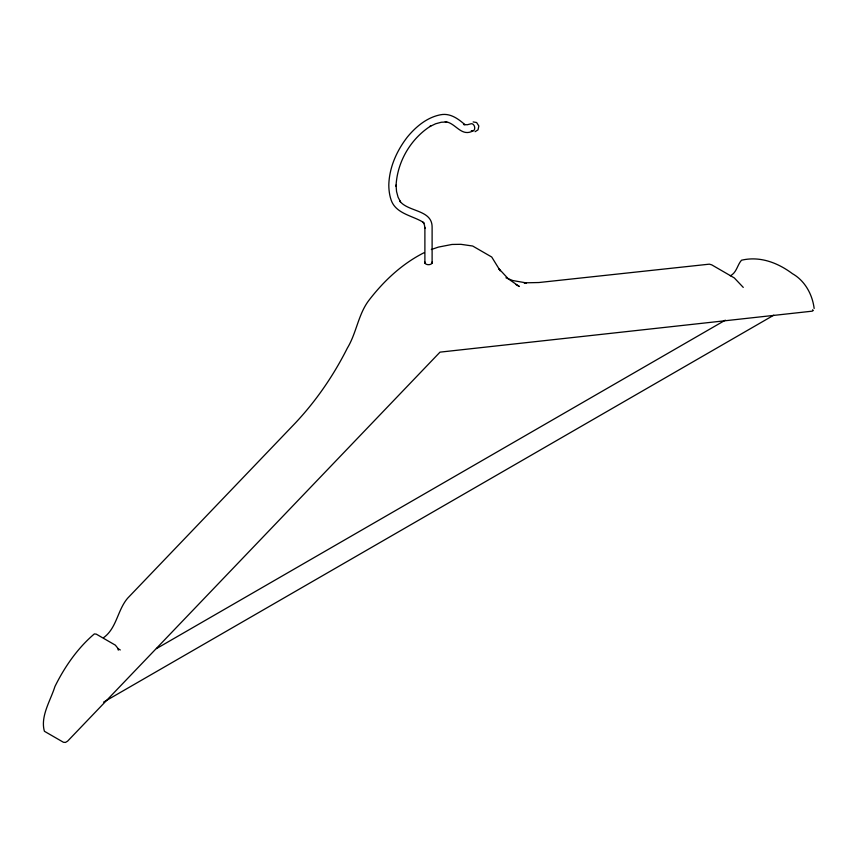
<?xml version="1.0" encoding="UTF-8"?>
<svg xmlns="http://www.w3.org/2000/svg" width="857" height="857" viewBox="0 0 857 857"><rect width="100%" height="100%" fill="white"/><g stroke="black" fill="none" stroke-linecap="round" stroke-linejoin="round"><path stroke-width="1.29" d="M103.665 637.619C116.745 628.117 117.463 610.088 127.629 598.218L295.14 423.24C316.137 400.937 333.577 375.462 347.342 348.113C356.587 332.923 358.269 313.951 369.228 299.918C384.097 280.668 402.308 263.624 424.204 252.644M730.325 275.815C736.763 272.558 737.288 264.888 741.519 260.217C759.923 255.879 777.77 262.703 792.457 273.694C804.959 280.764 812.436 294.519 814.15 308.488M156.477 648.588L725.322 320.164M103.601 702.108L773.785 315.183M475.046 131.699L478.035 129.835L478.838 125.979L476.61 122.519L473.15 121.94M431.328 249.526L438.377 247.105L452.014 244.449L460.884 244.32L472.678 246.023L491.725 257.025L500.231 270.812L498.956 268.777L508.33 278.868L519.331 286.495L515.968 284.556M472.721 131.025C461.055 137.184 455.517 122.605 445.212 121.715L446.711 122.015L441.376 122.23L435.688 123.751L429.818 126.547L430.782 125.979C410.524 138.845 397.037 162.198 396.041 186.173L396.041 185.058L396.555 191.529L398.077 197.217L400.562 201.941L399.555 200.806C407.793 212.118 432.067 209.429 432.11 226.966L432.11 263.099M812.404 311.145L440.005 352.141L67.607 741.155L65.486 742.419L63.45 742.28L44.403 731.278C40.14 716.398 50.552 700.576 54.912 686.564C64.639 666.864 77.601 648.106 94.356 633.912L96.295 634.148L115.352 645.15L117.827 648.235L118.309 650.152M505.941 277.786L512.743 280.539L526.455 282.928L524.077 282.842L538.86 282.531L709.339 264.16L711.728 264.856L734.299 277.925L743.265 287.395M118.052 648.663L120.291 649.96M812.597 309.763L813.357 310.641M424.89 228.455L424.429 224.866L423.047 222.07L424.065 223.216L421.944 221.513C411.189 215.418 395.634 213.222 391.124 200.002C389.485 195.182 388.832 190.147 388.81 185.058C389.228 167.436 396.791 150.618 407.514 136.863C415.999 126.632 426.947 117.473 440.305 114.817C450.129 112.749 458.206 118.802 465.03 124.747L463.487 124.436L467.204 124.768L471.296 123.708A3.739 2.646 75.5 0 1 474.735 127.972A3.739 2.646 75.5 0 1 471.307 130.714M424.89 227.255L424.89 263.088M432.11 261.974A3.728 2.164 4.3 0 1 431.135 264.02A3.728 2.335 0.4 0 1 425.865 263.999A3.728 2.132 -4.3 0 1 424.89 261.985"/></g></svg>
